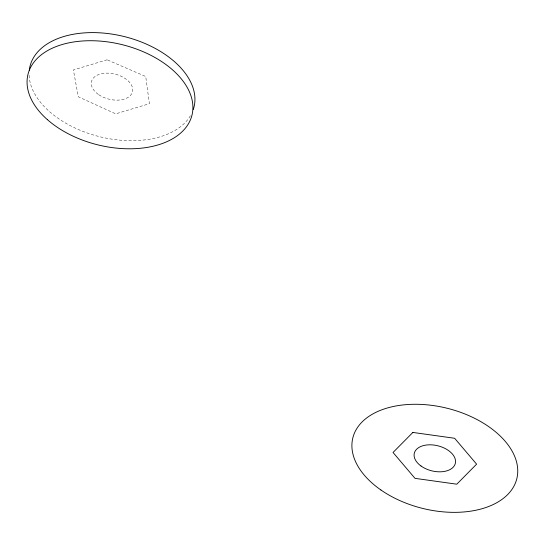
<?xml version="1.0" encoding="UTF-8"?>
<svg xmlns="http://www.w3.org/2000/svg" width="545" height="545" viewBox="0 0 545 545"><rect width="100%" height="100%" fill="white"/><g stroke="black" fill="none" stroke-linecap="round" stroke-linejoin="round"><path stroke-width="0.41" stroke-dasharray="2.73 2.04" d="M190.423 115.717A84.495 51.557 14 0 1 99.265 136.597A84.495 51.557 14 0 1 29.096 75.156M107.099 59.807L73.377 69.937L78.289 96.772L115.676 113.844L149.398 103.714L145.719 76.511L107.099 59.807M98.843 94.776A21.126 12.889 14 0 0 132.455 91.914A21.126 12.889 14 0 0 104.715 73.228A21.126 12.889 14 0 0 98.843 94.776"/><path stroke-width="0.82" d="M29.273 70.339A84.495 51.557 14 0 1 123.156 36.297A84.495 51.557 14 0 1 193.277 109.525M412.858 432.437L393.04 452.479L415.004 478.353L456.785 484.192L476.603 464.156L454.639 438.275L412.858 432.437M47.415 119.668A84.495 51.557 14 0 0 188.4 123.838A84.495 51.557 14 0 0 94.128 40.773A84.495 51.557 14 0 0 47.415 119.668M421.006 465.995A21.126 12.889 14 0 0 455.116 464.102A21.126 12.889 14 0 0 428.343 444.849A21.126 12.889 14 0 0 421.006 465.995M380.907 489.982A84.495 51.557 14 0 0 516.347 480.404A84.495 51.557 14 0 0 407.204 404.56A84.495 51.557 14 0 0 380.907 489.982"/></g></svg>
